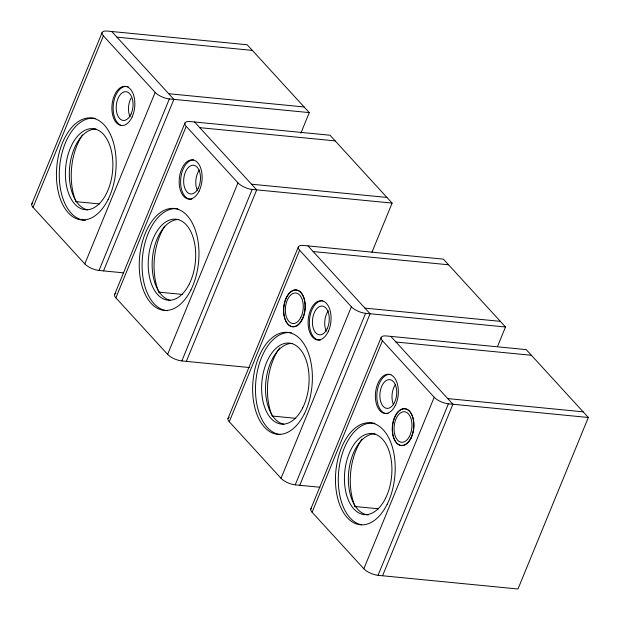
<?xml version="1.0" encoding="UTF-8"?>
<svg xmlns="http://www.w3.org/2000/svg" width="620" height="620" viewBox="0 0 620 620"><rect width="100%" height="100%" fill="white"/><g stroke="black" fill="none" stroke-linecap="round" stroke-linejoin="round"><path stroke-width="0.93" d="M31.767 204.096L102.114 32.581M123.698 272.862L99.022 270.452A11.114 4.185 22.3 0 1 84.816 263.911L33.054 207.359L103.4 35.836A11.114 4.185 22.3 0 1 107.252 31.07L247.179 44.748L309.287 112.608L300.863 133.153M84.816 263.911L155.163 92.395L103.4 35.836M99.022 270.452L169.361 98.929L309.287 112.608M103.532 270.886L173.879 99.371L111.763 31.511M114.584 294.578L184.93 123.062M249.736 367.567L181.838 360.933A11.114 4.185 22.3 0 1 167.633 354.392L115.87 297.84L186.217 126.325A11.114 4.185 22.3 0 1 190.069 121.551L329.995 135.23L392.103 203.097L371.954 252.224M167.633 354.392L237.979 182.877L186.217 126.325M181.838 360.933L252.177 189.418L392.103 203.097M186.349 361.375L256.696 189.859L194.579 121.993M227.99 418.485L298.329 246.969M319.92 487.25L295.236 484.84A11.114 4.185 22.3 0 1 281.031 478.299L229.276 421.747L299.615 250.232A11.114 4.185 22.3 0 1 303.467 245.458L443.393 259.137L505.509 326.996L497.449 346.65M281.031 478.299L351.377 306.784L299.615 250.232M295.236 484.84L365.583 313.317L505.509 326.996M299.755 485.282L370.094 313.759L307.985 245.9M310.806 508.974L381.145 337.451M312.092 512.229L382.431 340.713A11.114 4.185 22.3 0 1 386.283 335.939L526.21 349.618L588.326 417.485L517.979 589L378.053 575.321A11.114 4.185 22.3 0 1 363.847 568.78L312.092 512.229A11.114 4.185 22.3 0 1 311.511 508.09M363.847 568.78L434.194 397.265L382.431 340.713M378.053 575.321L448.4 403.806L588.326 417.485M382.563 575.763L452.91 404.248L390.801 336.381M116.94 37.161L252.356 50.398M168.702 93.713L304.11 106.958M199.756 127.65L335.172 140.887M251.519 184.202L386.926 197.439M75.477 201.593L99.487 203.941M313.162 251.549L448.57 264.787M364.917 308.109L500.332 321.346M159.255 292.175L182.303 294.423M395.978 342.038L531.386 355.276M447.733 398.59L583.149 411.827M272.653 416.074L295.701 418.329M354.508 506.463L378.518 508.811M368.358 514.995A40.695 23.529 -84.4 0 1 348.587 473.269A40.695 23.529 -84.4 0 1 375.015 433.899M448.4 403.806A11.114 4.185 22.3 0 1 434.194 397.265M355.09 506.61A49.011 28.334 -84.4 0 1 362.003 439.115M361.421 524.776A51.204 29.597 -84.4 0 1 339.062 468.139A51.204 29.597 -84.4 0 1 374.914 423.39M393.506 404.682A14.438 8.347 -84.4 0 1 395.583 384.369M388.081 413.54A19.693 11.385 -84.4 0 1 376.89 393.762A19.693 11.385 -84.4 0 1 390.887 374.503M283.913 424.274A40.695 23.529 -84.4 0 1 265.895 381.37A40.695 23.529 -84.4 0 1 292.198 343.418M229.276 421.747A11.114 4.185 22.3 0 1 228.261 418.004M228.703 417.601A11.114 4.185 22.3 0 1 229.307 417.291M365.583 313.317A11.114 4.185 22.3 0 1 351.377 306.784M326.221 331.165A14.438 8.347 -84.4 0 1 328.298 310.853M272.273 416.121A49.011 28.334 -84.4 0 1 279.667 347.944M320.633 340.008A19.693 11.385 -84.4 0 1 309.411 320.742A19.693 11.385 -84.4 0 1 322.849 300.871M280.139 434.535A51.204 29.597 -84.4 0 1 256.006 379.649A51.204 29.597 -84.4 0 1 291.338 332.769M170.516 300.375A40.695 23.529 -84.4 0 1 152.497 257.471A40.695 23.529 -84.4 0 1 178.792 219.511M115.87 297.84A11.114 4.185 22.3 0 1 114.855 294.105M115.297 293.702A11.114 4.185 22.3 0 1 115.901 293.384M252.177 189.418A11.114 4.185 22.3 0 1 237.979 182.877M159.208 292.997A49.011 28.334 -84.4 0 1 164.827 226.137M167.508 310.697A51.204 29.597 -84.4 0 1 142.538 256.409A51.204 29.597 -84.4 0 1 177.932 208.863M197.292 190.293A14.438 8.347 -84.4 0 1 199.369 169.981M191.867 199.152A19.693 11.385 -84.4 0 1 180.614 180.397A19.693 11.385 -84.4 0 1 193.487 159.975M87.699 209.886A40.695 23.529 -84.4 0 1 69.68 166.982A40.695 23.529 -84.4 0 1 95.976 129.03M33.054 207.359A11.114 4.185 22.3 0 1 32.48 203.213M169.361 98.929A11.114 4.185 22.3 0 1 155.163 92.395M129.999 116.777A14.438 8.347 -84.4 0 1 131.06 98.076M75.725 200.942A49.011 28.334 -84.4 0 1 82.483 134.935M120.877 125.225A19.693 11.385 -84.4 0 1 113.77 101.758A19.693 11.385 -84.4 0 1 128.379 86.924M85.467 220.247A51.204 29.597 -84.4 0 1 59.652 166.594A51.204 29.597 -84.4 0 1 95.123 118.381M409.433 436.379A15.337 8.866 -84.4 0 0 405.193 411.866A15.337 8.866 -84.4 0 0 394.397 432.807A15.337 8.866 -84.4 0 0 409.433 436.379M410.828 438.1A18.453 10.664 -84.4 0 0 405.511 408.766A18.453 10.664 -84.4 0 0 392.692 434.186A18.453 10.664 -84.4 0 0 410.828 438.1M411.045 438.193A18.453 10.664 -84.4 0 0 405.612 408.929A18.453 10.664 -84.4 0 0 392.879 434.481A18.453 10.664 -84.4 0 0 411.045 438.193M300.739 317.618A15.337 8.866 -84.4 0 0 296.5 293.105A15.337 8.866 -84.4 0 0 285.704 314.046A15.337 8.866 -84.4 0 0 300.739 317.618M302.134 319.339A18.453 10.664 -84.4 0 0 296.81 289.997A18.453 10.664 -84.4 0 0 283.991 315.425A18.453 10.664 -84.4 0 0 302.134 319.339M302.351 319.424A18.453 10.664 -84.4 0 0 296.918 290.168A18.453 10.664 -84.4 0 0 284.185 315.719A18.453 10.664 -84.4 0 0 302.351 319.424M385.524 498.325A40.695 23.529 -84.4 0 0 373.535 433.791A40.695 23.529 -84.4 0 0 345.456 490.141A40.695 23.529 -84.4 0 0 385.524 498.325M387.159 504.3A51.204 29.597 -84.4 0 0 372.07 423.111A51.204 29.597 -84.4 0 0 336.745 494A51.204 29.597 -84.4 0 0 387.159 504.3M395.265 405.589A19.693 11.385 -84.4 0 0 389.469 374.364A19.693 11.385 -84.4 0 0 375.883 401.628A19.693 11.385 -84.4 0 0 395.265 405.589M394.452 402.597A14.438 8.347 -84.4 0 0 390.197 379.696A14.438 8.347 -84.4 0 0 380.231 399.691A14.438 8.347 -84.4 0 0 394.452 402.597M302.707 407.836A40.695 23.529 -84.4 0 0 290.718 343.302A40.695 23.529 -84.4 0 0 262.64 399.652A40.695 23.529 -84.4 0 0 302.707 407.836M328.375 331.227A19.693 11.385 -84.4 0 0 321.586 300.747A19.693 11.385 -84.4 0 0 308.783 329.042A19.693 11.385 -84.4 0 0 328.375 331.227M304.342 413.819A51.204 29.597 -84.4 0 0 289.261 332.63A51.204 29.597 -84.4 0 0 253.929 403.519A51.204 29.597 -84.4 0 0 304.342 413.819M327.298 328.445A14.438 8.347 -84.4 0 0 322.315 306.094A14.438 8.347 -84.4 0 0 312.929 326.841A14.438 8.347 -84.4 0 0 327.298 328.445M189.302 283.937A40.695 23.529 -84.4 0 0 177.312 219.403A40.695 23.529 -84.4 0 0 149.234 275.753A40.695 23.529 -84.4 0 0 189.302 283.937M190.937 289.912A51.204 29.597 -84.4 0 0 175.855 208.723A51.204 29.597 -84.4 0 0 140.531 279.612A51.204 29.597 -84.4 0 0 190.937 289.912M199.051 191.2A19.693 11.385 -84.4 0 0 193.246 159.975A19.693 11.385 -84.4 0 0 179.661 187.24A19.693 11.385 -84.4 0 0 199.051 191.2M198.23 188.209A14.438 8.347 -84.4 0 0 193.983 165.308A14.438 8.347 -84.4 0 0 184.016 185.303A14.438 8.347 -84.4 0 0 198.23 188.209M106.485 193.448A40.695 23.529 -84.4 0 0 94.496 128.913A40.695 23.529 -84.4 0 0 66.418 185.264A40.695 23.529 -84.4 0 0 106.485 193.448M132.161 116.839A19.693 11.385 -84.4 0 0 125.372 86.358A19.693 11.385 -84.4 0 0 112.569 114.654A19.693 11.385 -84.4 0 0 132.161 116.839M108.12 199.431A51.204 29.597 -84.4 0 0 93.039 118.242A51.204 29.597 -84.4 0 0 57.714 189.131A51.204 29.597 -84.4 0 0 108.12 199.431M131.076 114.057A14.438 8.347 -84.4 0 0 126.1 91.706A14.438 8.347 -84.4 0 0 116.707 112.453A14.438 8.347 -84.4 0 0 131.076 114.057"/></g></svg>
